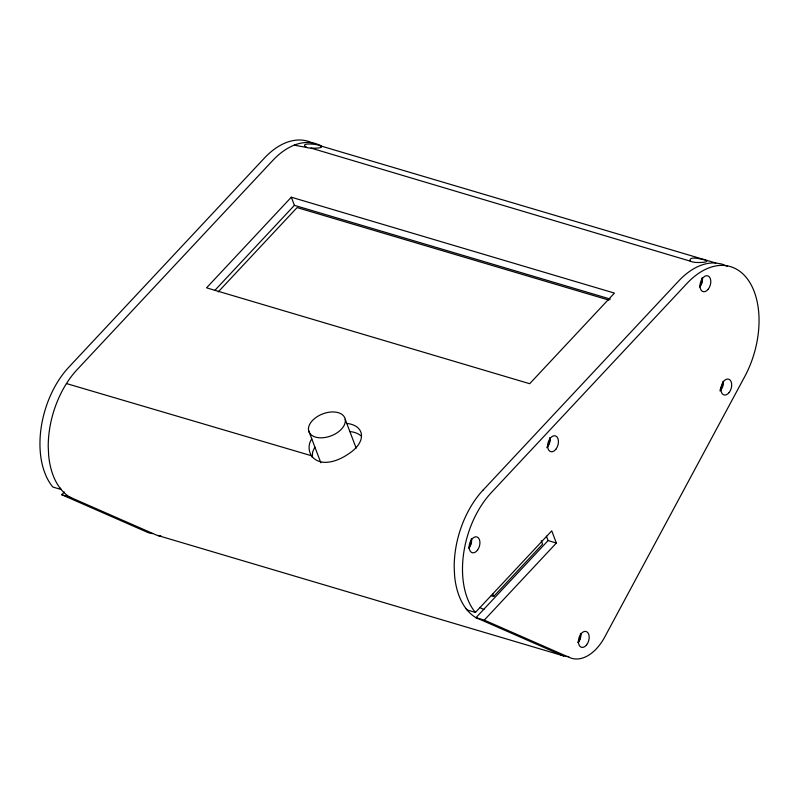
<?xml version="1.0" encoding="UTF-8"?>
<svg xmlns="http://www.w3.org/2000/svg" width="799" height="799" viewBox="0 0 799 799"><rect width="100%" height="100%" fill="white"/><g stroke="black" fill="none" stroke-linecap="round" stroke-linejoin="round"><path stroke-width="1.2" d="M720.019 389.892L722.975 383.989A7.69 4.744 -73.5 0 0 722.975 381.283M311.75 438.981C307.235 445.283 308.524 454.901 315.046 459.315A26.407 19.156 -39.3 0 0 325.343 462.381C335.4 462.122 344.659 457.088 352.439 451.055A27.466 16.789 -20.8 0 0 346.776 423.43M314.826 447.1L312.639 451.974L312.249 457.398M291.315 197.213L206.561 287.83L529.677 383.71L614.431 293.093L291.315 197.213L294.402 205.333L610.336 299.086M214.731 290.516L294.402 205.333M218.207 291.915L297.098 207.58L608.898 300.104M152.759 533.562A43.935 27.126 -73.5 0 1 147.775 532.444L61.743 494.731L64.29 492.014M483.085 490.107L678.671 280.988A76.894 47.471 -73.5 0 1 715.764 263.001L721.667 264.01L727.23 266.187M465.857 608.389L467.145 609.977L475.425 612.434L551.739 530.846L556.364 543.03L484.274 620.114L475.984 617.657L548.084 540.573L556.364 543.03M491.285 595.744L493.682 596.454L542.581 544.179L541.253 540.693M306.736 147.465C298.027 142.182 317.862 144.11 319.78 145.598C327.35 148.684 308.404 148.604 306.736 147.465L294.202 145.158M66.457 383.56L311.53 455.76M321.108 146.057L715.764 263.001M61.743 494.731L70.032 497.198L156.055 534.911A43.935 27.126 -73.5 0 0 161.048 536.019M157.673 535.45L563.635 655.909M311.111 148.125L690.626 261.263A7.381 2.347 1.2 0 0 693.732 262.172C695.38 262.791 712.368 262.801 705.028 259.925C702.101 259.495 688.638 255.42 690.126 260.963M321.278 145.728L315.715 143.55A76.884 47.461 -73.5 0 0 272.719 160.519L77.123 369.637A76.914 47.481 -73.5 0 0 48.23 446.431L48.649 455.35A76.914 47.481 -73.5 0 0 71.77 498.196M484.274 620.114L570.296 657.827A43.935 27.126 -73.5 0 0 605.223 636.124L745.447 375.25A76.894 47.471 -73.5 0 0 749.342 281.737A76.894 47.471 -73.5 0 0 686.96 283.445L491.365 492.564A76.894 47.471 -73.5 0 0 474.137 610.845L475.425 612.434M475.984 617.657L562.017 655.37A43.935 27.126 -73.5 0 0 565.293 656.289M59.895 487.929L61.183 489.507L52.904 487.05L51.605 485.472A76.894 47.471 -73.5 0 1 68.834 367.17L264.429 158.062A76.894 47.471 -73.5 0 1 312.988 143.271M546.396 536.139L548.084 540.573M492.793 594.136L493.682 596.454M345.218 419.295A19.226 11.755 -20.8 0 1 319.63 437.782A19.226 11.755 -20.8 0 1 315.845 417.567A19.226 11.755 -20.8 0 1 345.218 419.295L356.164 448.129M308.584 430.461L320.838 462.751M471.57 538.816A8.24 5.084 -73.5 0 1 468.883 548.114M477.722 618.666A76.914 47.481 -73.5 0 1 454.601 575.809L454.192 566.92A76.914 47.481 -73.5 0 1 483.085 490.077M568.748 656.528A43.935 27.126 -73.5 0 1 567 656.488M702.421 277.722A8.24 5.084 -73.5 0 1 699.724 287.021M723.415 381.982A8.24 5.084 -73.5 0 1 720.019 391.011M550.072 437.752A8.24 5.084 -73.5 0 1 546.766 447.71M580.823 633.387A8.24 5.084 -73.5 0 1 578.126 642.686M483.924 609.477A65.918 40.689 -73.5 0 1 480.069 607.58M549.722 437.992A7.69 4.754 -73.5 0 1 549.722 440.698A7.69 4.744 -73.5 0 1 547.205 446.671M580.464 633.617A7.69 4.754 -73.5 0 1 580.314 637.272L580.084 638.201A7.68 4.744 -73.5 0 1 577.947 642.306M702.071 277.952A7.69 4.744 -73.5 0 1 699.554 286.631M471.22 539.055A7.69 4.744 -73.5 0 1 468.703 547.734M349.862 431.55A27.466 16.789 -20.8 0 1 361.008 435.934M477.363 550.331A8.24 5.084 -73.5 0 0 477.143 537.008A8.24 5.084 -73.5 0 0 469.143 547.115A8.24 5.084 -73.5 0 0 477.363 550.331M708.214 289.238A8.24 5.084 -73.5 0 0 707.994 275.915A8.24 5.084 -73.5 0 0 699.984 286.022A8.24 5.084 -73.5 0 0 708.214 289.238M729.117 392.569A8.24 5.084 -73.5 0 0 728.898 379.245A8.24 5.084 -73.5 0 0 720.898 389.353A8.24 5.084 -73.5 0 0 729.117 392.569M586.606 644.903A8.24 5.084 -73.5 0 0 586.386 631.58A8.24 5.084 -73.5 0 0 578.386 641.687A8.24 5.084 -73.5 0 0 586.606 644.903M555.854 449.268A8.24 5.084 -73.5 0 0 555.635 435.944A8.24 5.084 -73.5 0 0 547.635 446.052A8.24 5.084 -73.5 0 0 555.854 449.268"/></g></svg>
